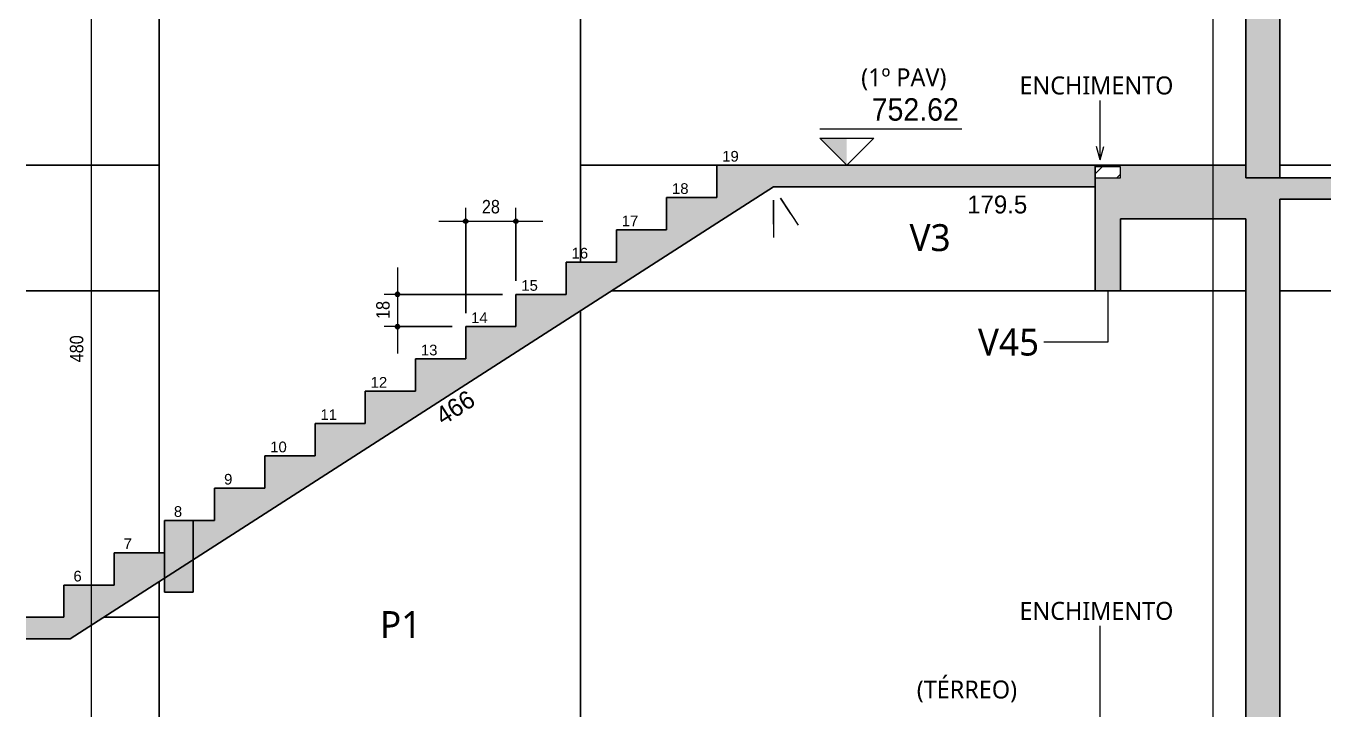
# Model space of a CAD drawing. Header units: centimetres. Extents: x -2136 to 34701, y -1430 to 84208.
# Drawn here: x 30316 to 31044, y 74958 to 75340 of the extents above; entities that cross this region are included whole.
import ezdxf

# ---------------------------------------------------------------- set-up
doc = ezdxf.new("R2010")
doc.units = ezdxf.units.CM
for name, color, linetype, lineweight in [('A-ANNO-DIMS', 7, 'Continuous', 9), ('A-ANNO-DIMS-50', 7, 'Continuous', 9), ('A-DETL', 7, 'Continuous', 18), ('A-DETL-GENF', 7, 'Continuous', 18), ('A-FLOR', 7, 'Continuous', 18), ('G-ANNO-DIMS', 7, 'Continuous', 9), ('G-ANNO-TEXT', 7, 'Continuous', 9), ('S-BEAM', 7, 'Continuous', 18), ('S-BEAM-IDEN', 7, 'Continuous', 9), ('S-COLS', 7, 'Continuous', 18), ('S-COLS-IDEN', 7, 'Continuous', 9), ('S-STRS', 7, 'Continuous', 18), ('S-STRS-ANNO', 7, 'Continuous', 18)]:
    doc.layers.add(name, color=color, linetype=linetype, lineweight=lineweight)
doc.styles.add('Arial', font='arial.ttf', dxfattribs={"height": 5.953125})
doc.styles.add('Fira Sans', font='FiraSans-Regular.ttf', dxfattribs={"width": 0.95, "height": 12.5})
doc.styles.add('Fira Sans_1', font='FiraSans-Regular.ttf', dxfattribs={"height": 10})
doc.styles.add('Fira Sans_2', font='FiraSans-Regular.ttf', dxfattribs={"width": 0.9, "height": 7.5})
doc.styles.add('Gadugi', font='gadugi.ttf', dxfattribs={"height": 15})
doc.styles.add('Gadugi_1', font='gadugi.ttf', dxfattribs={"height": 10})
doc.dimstyles.new('PED_R80_1_5mm_ACIMA_As_ESQ__R00_4', dxfattribs={"dimscale": 30.48, "dimtxt": 10.229846, "dimasz": 0.328084, "dimexe": 0.246063, "dimexo": 0.246063, "dimgap": 0.049213, "dimtad": 1, "dimdec": 1, "dimrnd": 0.5, "dimdsep": 46, "dimtxsty": 'Fira Sans_2', "dimblk1": 'DOTSMALL', "dimblk2": 'DOTSMALL', "dimsah": 1, "dimcen": 0.09, "dimdle": 0.492126, "dimazin": 0, "dimtfac": 1, "dimtdec": 4, "dimtix": 1, "dimtmove": 0, "dimatfit": 3, "dimfxl": 1, "dimtvp": 1, "dimtolj": 1, "dimtzin": 0, "dimarcsym": 2})
doc.dimstyles.new('PED_R80_1_5mm_ACIMA_As_ESQ__R00_7', dxfattribs={"dimscale": 30.48, "dimtxt": 10.229846, "dimasz": 0.328084, "dimexe": 0.246063, "dimexo": 0.246063, "dimgap": 0.049213, "dimtad": 1, "dimdec": 1, "dimrnd": 0.5, "dimdsep": 46, "dimtxsty": 'Fira Sans_2', "dimblk1": 'DOTSMALL', "dimblk2": 'DOTSMALL', "dimsah": 1, "dimcen": 0.09, "dimdle": 0.492126, "dimazin": 0, "dimtfac": 1, "dimtdec": 4, "dimtix": 1, "dimtmove": 0, "dimatfit": 3, "dimfxl": 1, "dimtvp": 1, "dimtolj": 1, "dimtzin": 0, "dimarcsym": 2})
doc.dimstyles.new('PED_R80_2_0mm_ACIMA_As_ESQ__SEM_LINHA_R00_1', dxfattribs={"dimscale": 30.48, "dimtxt": 13.639794, "dimasz": 0.04101, "dimexe": 0.246063, "dimexo": 0.246063, "dimgap": 0.049213, "dimtad": 0, "dimjust": 2, "dimdec": 1, "dimrnd": 0.5, "dimdsep": 46, "dimtxsty": 'Fira Sans_1', "dimblk1": 'NONE', "dimblk2": 'DOTSMALL', "dimsah": 1, "dimcen": 0.09, "dimdle": 0.492126, "dimse1": 1, "dimsd1": 1, "dimsd2": 1, "dimazin": 0, "dimtfac": 1, "dimtdec": 4, "dimtix": 1, "dimtmove": 2, "dimatfit": 3, "dimfxl": 1, "dimtvp": 1, "dimtolj": 1, "dimtzin": 0, "dimarcsym": 2})

# ---------------------------------------------------------------- blocks, each defined once
blk = doc.blocks.new('Elevações de ponto - SIMBOLO DE NÍVEL-CORTE-2219088-CT 010 K - CORTE E3-E3')
at = {"layer": 'G-ANNO-DIMS'}
blk.add_hatch(color=256, dxfattribs=at).paths.add_polyline_path([(84.71, 74285), (84.71, 74270), (69.71, 74285)], flags=0)
for p, q in [((148.9, 74290.1), (69.71, 74290.1)), ((84.71, 74270), (69.71, 74285)), ((69.71, 74285), (99.71, 74285)), ((99.71, 74285), (84.71, 74270))]:
    blk.add_line(p, q, dxfattribs=at)
blk = doc.blocks.new('DIMBLOCK1028-CT 010 K - CORTE E3-E3')
at = {"layer": 'A-ANNO-DIMS-50', "true_color": 0x000032}
h = blk.add_hatch(color=178, dxfattribs=at)
edge = h.paths.add_edge_path(flags=0)
edge.add_arc((30561.59, 75230.74), 1.25, 0, 360)
h = blk.add_hatch(color=178, dxfattribs=at)
edge = h.paths.add_edge_path(flags=0)
edge.add_arc((30589.59, 75230.74), 1.25, 0, 360)
at = {"layer": 'A-ANNO-DIMS-50', "color": 178, "true_color": 0x000032}
for p, q in [((30561.59, 75179.5), (30561.59, 75238.24)), ((30589.59, 75197.5), (30589.59, 75238.24)), ((30546.59, 75230.74), (30604.59, 75230.74)), ((30561.59, 75230.74), (30561.59, 75179.5)), ((30589.59, 75230.74), (30589.59, 75197.5))]:
    blk.add_line(p, q, dxfattribs=at)
for centre in [(30561.59, 75230.74), (30589.59, 75230.74)]:
    blk.add_circle(centre, 1.25, dxfattribs=at)
at = {"layer": 'A-ANNO-DIMS-50', "color": 0, "insert": (30570.61, 75242.63), "char_height": 7.5, "width": 11.9611, "attachment_point": 1, "line_spacing_factor": 1.049215, "style": 'Fira Sans_2'}
blk.add_mtext('28', dxfattribs=at)
blk = doc.blocks.new('_DotSmall')
at = {"color": 0, "linetype": 'ByBlock', "const_width": 0.5}
blk.add_lwpolyline([(-0.0625, 0, 1), (0.0625, 0, 1)], format="xyb", close=True, dxfattribs=at)
blk = doc.blocks.new('DIMBLOCK1029-CT 010 K - CORTE E3-E3')
at = {"layer": 'A-ANNO-DIMS-50', "true_color": 0x000032}
h = blk.add_hatch(color=178, dxfattribs=at)
edge = h.paths.add_edge_path(flags=0)
edge.add_arc((30523.57, 75190), 1.25, 0, 360)
h = blk.add_hatch(color=178, dxfattribs=at)
edge = h.paths.add_edge_path(flags=0)
edge.add_arc((30523.57, 75172), 1.25, 0, 360)
at = {"layer": 'A-ANNO-DIMS-50', "color": 178, "true_color": 0x000032}
for p, q in [((30523.57, 75205), (30523.57, 75157)), ((30582.09, 75190), (30516.07, 75190)), ((30523.57, 75190), (30582.09, 75190)), ((30554.09, 75172), (30516.07, 75172)), ((30523.57, 75172), (30554.09, 75172))]:
    blk.add_line(p, q, dxfattribs=at)
for centre in [(30523.57, 75190), (30523.57, 75172)]:
    blk.add_circle(centre, 1.25, dxfattribs=at)
at = {"layer": 'A-ANNO-DIMS-50', "color": 0, "insert": (30511.68, 75176.28), "char_height": 7.5, "width": 11.3315, "attachment_point": 1, "rotation": 90, "line_spacing_factor": 1.049215, "style": 'Fira Sans_2'}
blk.add_mtext('18', dxfattribs=at)
blk = doc.blocks.new('DIMBLOCK1043-CT 010 K - CORTE E3-E3')
at = {"layer": 'A-ANNO-DIMS-50', "true_color": 0x000032}
h = blk.add_hatch(color=178, dxfattribs=at)
edge = h.paths.add_edge_path(flags=0)
edge.add_arc((30978.2, 76477), 1.25, 0, 360)
h = blk.add_hatch(color=178, dxfattribs=at)
edge = h.paths.add_edge_path(flags=0)
edge.add_arc((30978.2, 74920), 1.25, 0, 360)
at = {"layer": 'A-ANNO-DIMS-50', "color": 178, "true_color": 0x000032}
for p, q in [((30972.47, 76477), (30985.7, 76477)), ((30978.2, 76477), (30972.47, 76477)), ((30978.2, 76477), (30978.2, 74920)), ((30972.47, 74920), (30985.7, 74920)), ((30978.2, 74920), (30972.47, 74920))]:
    blk.add_line(p, q, dxfattribs=at)
for centre in [(30978.2, 76477), (30978.2, 74920)]:
    blk.add_circle(centre, 1.25, dxfattribs=at)
at = {"layer": 'A-ANNO-DIMS-50', "color": 0, "insert": (30966.32, 75689.39), "char_height": 7.5, "width": 21.8761, "attachment_point": 1, "rotation": 90, "line_spacing_factor": 1.049215, "style": 'Fira Sans_2'}
blk.add_mtext('1557', dxfattribs=at)
blk = doc.blocks.new('DIMBLOCK1062-CT 010 K - CORTE E3-E3')
at = {"layer": 'A-ANNO-DIMS-50', "true_color": 0x000032}
h = blk.add_hatch(color=178, dxfattribs=at)
edge = h.paths.add_edge_path(flags=0)
edge.add_arc((30352.77, 75400.01), 1.25, 0, 360)
h = blk.add_hatch(color=178, dxfattribs=at)
edge = h.paths.add_edge_path(flags=0)
edge.add_arc((30352.77, 74920), 1.25, 0, 360)
at = {"layer": 'A-ANNO-DIMS-50', "color": 178, "true_color": 0x000032}
for p, q in [((30383.09, 75400.01), (30345.27, 75400.01)), ((30352.77, 75400.01), (30352.77, 74920)), ((30352.77, 75400.01), (30383.09, 75400.01)), ((30347.04, 74920), (30360.27, 74920)), ((30352.77, 74920), (30347.04, 74920))]:
    blk.add_line(p, q, dxfattribs=at)
for centre in [(30352.77, 75400.01), (30352.77, 74920)]:
    blk.add_circle(centre, 1.25, dxfattribs=at)
at = {"layer": 'A-ANNO-DIMS-50', "color": 0, "insert": (30340.89, 75152.13), "char_height": 7.5, "width": 18.8859, "attachment_point": 1, "rotation": 90, "line_spacing_factor": 1.049215, "style": 'Fira Sans_2'}
blk.add_mtext('480', dxfattribs=at)
blk = doc.blocks.new('DIMBLOCK1102-CT 010 K - CORTE E3-E3')
at = {"layer": 'A-ANNO-DIMS-50', "color": 7, "true_color": 0xffffff}
for p, q in [((30733.12, 75242.5), (30733.12, 75221.7)), ((30733.12, 75229.2), (30733.12, 75242.5))]:
    blk.add_line(p, q, dxfattribs=at)
at = {"layer": 'A-ANNO-DIMS-50', "color": 0, "insert": (30841.2, 75245.09), "char_height": 10, "width": 37.5619, "attachment_point": 1, "line_spacing_factor": 1.049215, "style": 'Fira Sans_1'}
blk.add_mtext('179.5', dxfattribs=at)
blk = doc.blocks.new('_None')
blk = doc.blocks.new('DIMBLOCK1104-CT 010 K - CORTE E3-E3')
at = {"layer": 'A-ANNO-DIMS-50', "color": 7, "true_color": 0xffffff}
for p, q in [((30737.17, 75243.7), (30746.86, 75228.63)), ((30742.8, 75234.94), (30737.17, 75243.7))]:
    blk.add_line(p, q, dxfattribs=at)
at = {"layer": 'A-ANNO-DIMS-50', "color": 0, "insert": (30543.63, 75125.14), "char_height": 10, "width": 27.6993, "attachment_point": 1, "rotation": 32.73561, "line_spacing_factor": 1.049215, "style": 'Fira Sans_1'}
blk.add_mtext('466', dxfattribs=at)

msp = doc.modelspace()

# ---------------------------------------------------------------- hatches: boundary and pattern name
at = {"layer": 'A-DETL-GENF', "true_color": 0x48b948}
h = msp.add_hatch(dxfattribs=at)
h.set_pattern_fill('FP_4', color=95, style=0, pattern_type=2)
h.set_pattern_definition([(45, (30682.196, 78788.5), (-7.071068, 7.071068), [])])
h.paths.add_polyline_path([(30926.59, 75255), (30926.59, 75261), (30912.59, 75261), (30912.59, 75255), (30926.59, 75255)], flags=0)
at = {"layer": 'A-FLOR', "true_color": 0xa6a6a6}
msp.add_hatch(color=253, dxfattribs=at).paths.add_polyline_path([(31043.98, 75243.01), (31043.98, 75255.01), (31015.59, 75255.01), (31015.59, 75243.01)], flags=0)
at = {"layer": 'S-BEAM', "true_color": 0xa6a6a6}
for points in [[(30926.59, 75192), (30926.59, 75255), (30912.59, 75255.01), (30912.59, 75261), (30926.59, 75261), (30926.59, 75262), (30912.59, 75262), (30912.59, 75192)], [(30966.59, 75232), (30996.59, 75232), (30996.59, 75262), (30926.59, 75262), (30926.59, 75232), (30953.04, 75232)]]:
    msp.add_hatch(color=253, dxfattribs=at).paths.add_polyline_path(points, flags=0)
h = msp.add_hatch(color=253, dxfattribs=at)
h.paths.add_polyline_path([(30409.59, 75024), (30409.59, 75042.02), (30393.59, 75031.74), (30393.59, 75024)], flags=0)
h.paths.add_polyline_path([(30393.59, 75046), (30409.59, 75056.29), (30409.59, 75064), (30393.59, 75064)], flags=0)
at = {"layer": 'S-COLS', "true_color": 0xa6a6a6}
for points in [[(30998.51, 75255.01), (31015.59, 75255.01), (31015.59, 75543.01), (30996.59, 75543.01), (30996.59, 75255.01)], [(31015.59, 74913), (31015.59, 75255.01), (30996.59, 75255.01), (30996.59, 74913)]]:
    msp.add_hatch(color=253, dxfattribs=at).paths.add_polyline_path(points, flags=0)
at = {"layer": 'S-STRS', "true_color": 0xa6a6a6}
for points in [[(30701.59, 75229.74), (30733.12, 75250.01), (30912.59, 75250.01), (30912.59, 75262), (30701.59, 75262), (30701.59, 75231)], [(30337.59, 74998), (30341.12, 74998), (30701.59, 75229.74), (30701.59, 75244), (30673.59, 75244), (30673.59, 75226), (30645.59, 75226), (30645.59, 75208), (30617.59, 75208), (30617.59, 75190), (30589.59, 75190), (30589.59, 75172), (30561.59, 75172), (30561.59, 75154), (30533.59, 75154), (30533.59, 75136), (30505.59, 75136), (30505.59, 75118), (30477.59, 75118), (30477.59, 75100), (30449.59, 75100), (30449.59, 75082), (30421.59, 75082), (30421.59, 75064), (30409.59, 75064), (30409.59, 75056.29), (30393.59, 75046), (30365.59, 75046), (30365.59, 75028), (30337.59, 75028), (30337.59, 75010)], [(30318.93, 74998), (30337.59, 74998), (30337.59, 75010), (30316.48, 75010), (30316.48, 74998)]]:
    msp.add_hatch(color=253, dxfattribs=at).paths.add_polyline_path(points, flags=0)

# ---------------------------------------------------------------- linework, layer by layer
at = {"layer": 'A-DETL'}
for p, q in [((30926.59, 75261), (30912.59, 75261)), ((30912.59, 75261), (30912.59, 75255)), ((30926.59, 75255), (30926.59, 75261)), ((30912.59, 75255), (30926.59, 75255))]:
    msp.add_line(p, q, dxfattribs=at)
at = {"layer": 'A-FLOR', "lineweight": 25}
for p, q in [((31043.98, 75255.01), (31015.59, 75255.01)), ((31015.59, 75243.01), (31043.98, 75243.01))]:
    msp.add_line(p, q, dxfattribs=at)
at = {"layer": 'G-ANNO-TEXT'}
for p, q in [((30915.32, 75264.9), (30915.32, 75298.09)), ((30915.32, 75264.9), (30913.31, 75272.4)), ((30915.32, 75264.9), (30917.33, 75272.4)), ((30915.32, 74922.9), (30915.32, 75005.25))]:
    msp.add_line(p, q, dxfattribs=at)
at = {"layer": 'S-BEAM', "lineweight": 25}
for p, q in [((30390.59, 75262), (30316.48, 75262)), ((30625.59, 75262), (30701.59, 75262)), ((30926.59, 75262), (30912.59, 75262)), ((30912.59, 75262), (30912.59, 75261)), ((30912.59, 75261), (30912.59, 75255)), ((30996.59, 75262), (30926.59, 75262)), ((30996.59, 75255.01), (30996.59, 75262)), ((31015.59, 75262), (31043.98, 75262)), ((30912.59, 75255), (30912.59, 75192)), ((30926.59, 75192), (30926.59, 75232)), ((30926.59, 75232), (30996.59, 75232)), ((30390.59, 75192), (30316.48, 75192)), ((30912.59, 75192), (30642.91, 75192)), ((30912.59, 75192), (30926.59, 75192)), ((30996.59, 75192), (30926.59, 75192)), ((31015.59, 75192), (31043.98, 75192)), ((30409.59, 75064), (30393.59, 75064)), ((30393.59, 75064), (30393.59, 75024)), ((30409.59, 75024), (30409.59, 75064)), ((30393.59, 75024), (30409.59, 75024)), ((30359.79, 75010), (30390.59, 75010))]:
    msp.add_line(p, q, dxfattribs=at)
at = {"layer": 'S-BEAM-IDEN'}
for p, q in [((30919.59, 75192), (30919.59, 75163.34)), ((30919.59, 75163.34), (30883.89, 75163.34))]:
    msp.add_line(p, q, dxfattribs=at)
at = {"layer": 'S-COLS', "lineweight": 25}
for p, q in [((31015.59, 75255.01), (31015.59, 75531.01)), ((30996.59, 75520.01), (30996.59, 75255.01)), ((30625.59, 75486.87), (30625.59, 75255.01)), ((30390.59, 75400.01), (30390.59, 75255.01)), ((30390.59, 75255.01), (30390.59, 75046)), ((30625.59, 75255.01), (30625.59, 75208)), ((31015.59, 75255.01), (30996.59, 75255.01)), ((30996.59, 75255.01), (31015.59, 75255.01)), ((31015.59, 74913), (31015.59, 75243.01)), ((30996.59, 75232), (30996.59, 74913)), ((30625.59, 75180.87), (30625.59, 74913)), ((30390.59, 75029.8), (30390.59, 74920))]:
    msp.add_line(p, q, dxfattribs=at)
at = {"layer": 'S-STRS', "lineweight": 25}
for p, q in [((30912.59, 75262), (30701.59, 75262)), ((30701.59, 75262), (30701.59, 75244)), ((30912.59, 75261), (30912.59, 75262)), ((30912.59, 75255), (30912.59, 75261)), ((30912.59, 75250.01), (30912.59, 75255)), ((30701.59, 75229.74), (30733.12, 75250.01)), ((30733.12, 75250.01), (30912.59, 75250.01)), ((30701.59, 75244), (30673.59, 75244)), ((30673.59, 75244), (30673.59, 75226)), ((30341.12, 74998), (30701.59, 75229.74)), ((30673.59, 75226), (30645.59, 75226)), ((30645.59, 75226), (30645.59, 75208)), ((30645.59, 75208), (30617.59, 75208)), ((30617.59, 75208), (30617.59, 75190)), ((30617.59, 75190), (30589.59, 75190)), ((30589.59, 75190), (30589.59, 75172)), ((30589.59, 75172), (30561.59, 75172)), ((30561.59, 75172), (30561.59, 75154)), ((30561.59, 75154), (30533.59, 75154)), ((30533.59, 75154), (30533.59, 75136)), ((30533.59, 75136), (30505.59, 75136)), ((30505.59, 75136), (30505.59, 75118)), ((30505.59, 75118), (30477.59, 75118)), ((30477.59, 75118), (30477.59, 75100)), ((30477.59, 75100), (30449.59, 75100)), ((30449.59, 75100), (30449.59, 75082)), ((30449.59, 75082), (30421.59, 75082)), ((30421.59, 75082), (30421.59, 75064)), ((30421.59, 75064), (30393.59, 75064)), ((30393.59, 75064), (30393.59, 75046)), ((30393.59, 75046), (30365.59, 75046)), ((30365.59, 75046), (30365.59, 75028)), ((30365.59, 75028), (30337.59, 75028)), ((30337.59, 75028), (30337.59, 75010)), ((30337.59, 75010), (30316.48, 75010)), ((30316.48, 74998), (30337.59, 74998)), ((30337.59, 74998), (30341.12, 74998))]:
    msp.add_line(p, q, dxfattribs=at)

# ---------------------------------------------------------------- block references
at = {"layer": 'G-ANNO-DIMS'}
msp.add_blockref('Elevações de ponto - SIMBOLO DE NÍVEL-CORTE-2219088-CT 010 K - CORTE E3-E3', (30689.37, 992), dxfattribs=at)

# ---------------------------------------------------------------- texts
at = {"layer": 'G-ANNO-DIMS', "insert": (30787.96, 75299.31), "char_height": 12.5, "width": 56.6705, "attachment_point": 1, "line_spacing_factor": 1.049215, "style": 'Fira Sans'}
msp.add_mtext('752.62', dxfattribs=at)
at = {"layer": 'G-ANNO-TEXT', "char_height": 10, "attachment_point": 1, "style": 'Gadugi_1'}
for s, insert, width in [('(1º PAV)', (30782.07, 75315.96), 63.7342), ('ENCHIMENTO', (30870.35, 75311.43), 108.6287), ('ENCHIMENTO', (30870.35, 75018.59), 108.6287), ('(TÉRREO)', (30813.09, 74974.76), 70.9493)]:
    msp.add_mtext(s, dxfattribs=dict(at, insert=insert, width=width))
at = {"layer": 'S-BEAM-IDEN', "char_height": 15, "attachment_point": 1, "style": 'Gadugi'}
for s, insert, width in [('V3', (30809.04, 75229.12), 30.0633), ('V45', (30847.19, 75170.89), 44.0928)]:
    msp.add_mtext(s, dxfattribs=dict(at, insert=insert, width=width))
at = {"layer": 'S-COLS-IDEN', "insert": (30513.83, 75013.46), "char_height": 15, "width": 28.4599, "attachment_point": 1, "style": 'Gadugi'}
msp.add_mtext('P1', dxfattribs=at)
at = {"layer": 'S-STRS-ANNO', "attachment_point": 1, "line_spacing_factor": 0.941778, "style": 'Arial'}
for s, insert, char_height, width in [('19', (30704.58, 75269.93), 5.953, 10.9888), ('18', (30676.58, 75251.93), 5.953, 10.9888), ('17', (30648.58, 75233.93), 5.953, 10.9888), ('16', (30620.58, 75215.93), 5.953, 10.9888), ('15', (30592.58, 75197.93), 5.953, 10.9888), ('14', (30564.58, 75179.93), 5.953, 10.9888), ('13', (30536.58, 75161.93), 5.953, 10.9888), ('12', (30508.58, 75143.93), 5.953, 10.9888), ('11', (30480.58, 75125.93), 5.953, 10.9888), ('10', (30452.58, 75107.93), 5.953, 10.9888), ('9', (30426.87, 75089.93), 5.95, 5.4944), ('8', (30398.87, 75071.93), 5.95, 5.4944), ('7', (30370.87, 75053.93), 5.95, 5.4944), ('6', (30342.87, 75035.92), 5.95, 5.4944)]:
    msp.add_mtext(s, dxfattribs=dict(at, insert=insert, char_height=char_height, width=width))

# ---------------------------------------------------------------- dimensions: what is measured, and where the dimension line sits
at = {"layer": 'A-ANNO-DIMS', "color": 178, "true_color": 0x000032}
for base, p1, p2, dimstyle, override, picture, middle in [((30978.2, 74920), (30979.97, 76477), (30979.97, 74920), 'PED_R80_1_5mm_ACIMA_As_ESQ__R00_7', {"dimpost": '<>', "dimfxl": 1557.002}, 'DIMBLOCK1043-CT 010 K - CORTE E3-E3', (30972.89, 75698.5)), ((30352.77, 74920), (30390.59, 75400.01), (30354.54, 74920), 'PED_R80_1_5mm_ACIMA_As_ESQ__R00_7', {"dimpost": '<>', "dimfxl": 481.356884}, 'DIMBLOCK1062-CT 010 K - CORTE E3-E3', (30347.46, 75160)), ((30523.57, 75172), (30589.59, 75190), (30561.59, 75172), 'PED_R80_1_5mm_ACIMA_As_ESQ__R00_4', {"dimpost": '<>', "dimfxl": 33.286776}, 'DIMBLOCK1029-CT 010 K - CORTE E3-E3', (30518.25, 75181))]:
    dim = msp.add_linear_dim(base=base, p1=p1, p2=p2, angle=90, dimstyle=dimstyle, override=override, dxfattribs=at)
    dim.commit()
    dim.dimension.update_dxf_attribs({"geometry": picture, "text_midpoint": middle})
at = {"layer": 'A-ANNO-DIMS', "color": 7, "true_color": 0xffffff}
dim = msp.add_linear_dim(base=(30742.8, 75234.94), p1=(30341.12, 74998), p2=(30733.12, 75250.01), angle=32.73561, dimstyle='PED_R80_2_0mm_ACIMA_As_ESQ__SEM_LINHA_R00_1', override={"dimpost": '<>', "dimfxl": 466.014868}, dxfattribs=at)
dim.commit()
dim.dimension.update_dxf_attribs({"geometry": 'DIMBLOCK1104-CT 010 K - CORTE E3-E3', "text_midpoint": (30558.88, 75127.03), "dimtype": 160, "text_rotation": 32.73561})
dim = msp.add_linear_dim(base=(30733.12, 75229.2), p1=(30912.59, 75227.43), p2=(30733.12, 75250.01), dimstyle='PED_R80_2_0mm_ACIMA_As_ESQ__SEM_LINHA_R00_1', override={"dimpost": '<>', "dimfxl": 180.886236}, dxfattribs=at)
dim.commit()
dim.dimension.update_dxf_attribs({"geometry": 'DIMBLOCK1102-CT 010 K - CORTE E3-E3', "text_midpoint": (30859.98, 75238.42), "dimtype": 160})
at = {"layer": 'A-ANNO-DIMS', "color": 178, "true_color": 0x000032}
dim = msp.add_linear_dim(base=(30589.59, 75230.74), p1=(30561.59, 75172), p2=(30589.59, 75190), dimstyle='PED_R80_1_5mm_ACIMA_As_ESQ__R00_4', override={"dimpost": '<>', "dimfxl": 33.286776}, dxfattribs=at)
dim.commit()
dim.dimension.update_dxf_attribs({"geometry": 'DIMBLOCK1028-CT 010 K - CORTE E3-E3', "text_midpoint": (30575.59, 75236.06)})

doc.saveas('drawing.dxf')
